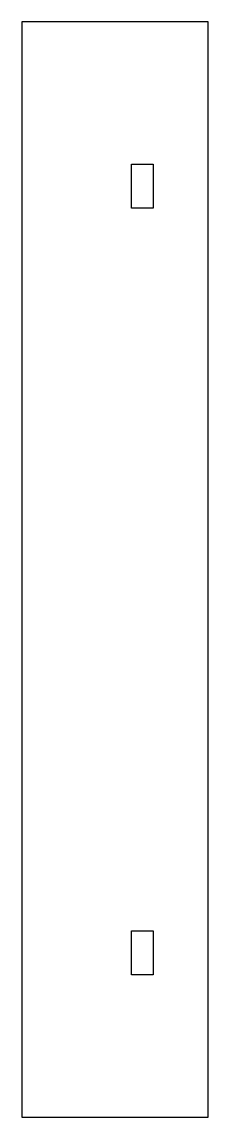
# Model space of a CAD drawing. Header units: millimetres. Extents: x -8 to 9, y -50 to 50.
import ezdxf

# ---------------------------------------------------------------- set-up
doc = ezdxf.new("R2010")
doc.units = ezdxf.units.MM

msp = doc.modelspace()

# ---------------------------------------------------------------- linework, layer by layer
for p, q in [((6.52, 50), (-8.48, 50)), ((-8.48, 50), (-8.48, -50)), ((8.52, 50), (6.52, 50)), ((8.52, -50), (8.52, 50)), ((1.52, 33), (1.52, 37)), ((1.52, 37), (3.52, 37)), ((3.52, 37), (3.52, 33)), ((3.52, 33), (1.52, 33)), ((1.52, -37), (1.52, -33)), ((1.52, -33), (3.52, -33)), ((3.52, -33), (3.52, -37)), ((3.52, -37), (1.52, -37)), ((-8.48, -50), (6.52, -50)), ((6.52, -50), (8.52, -50))]:
    msp.add_line(p, q)

doc.saveas('drawing.dxf')
